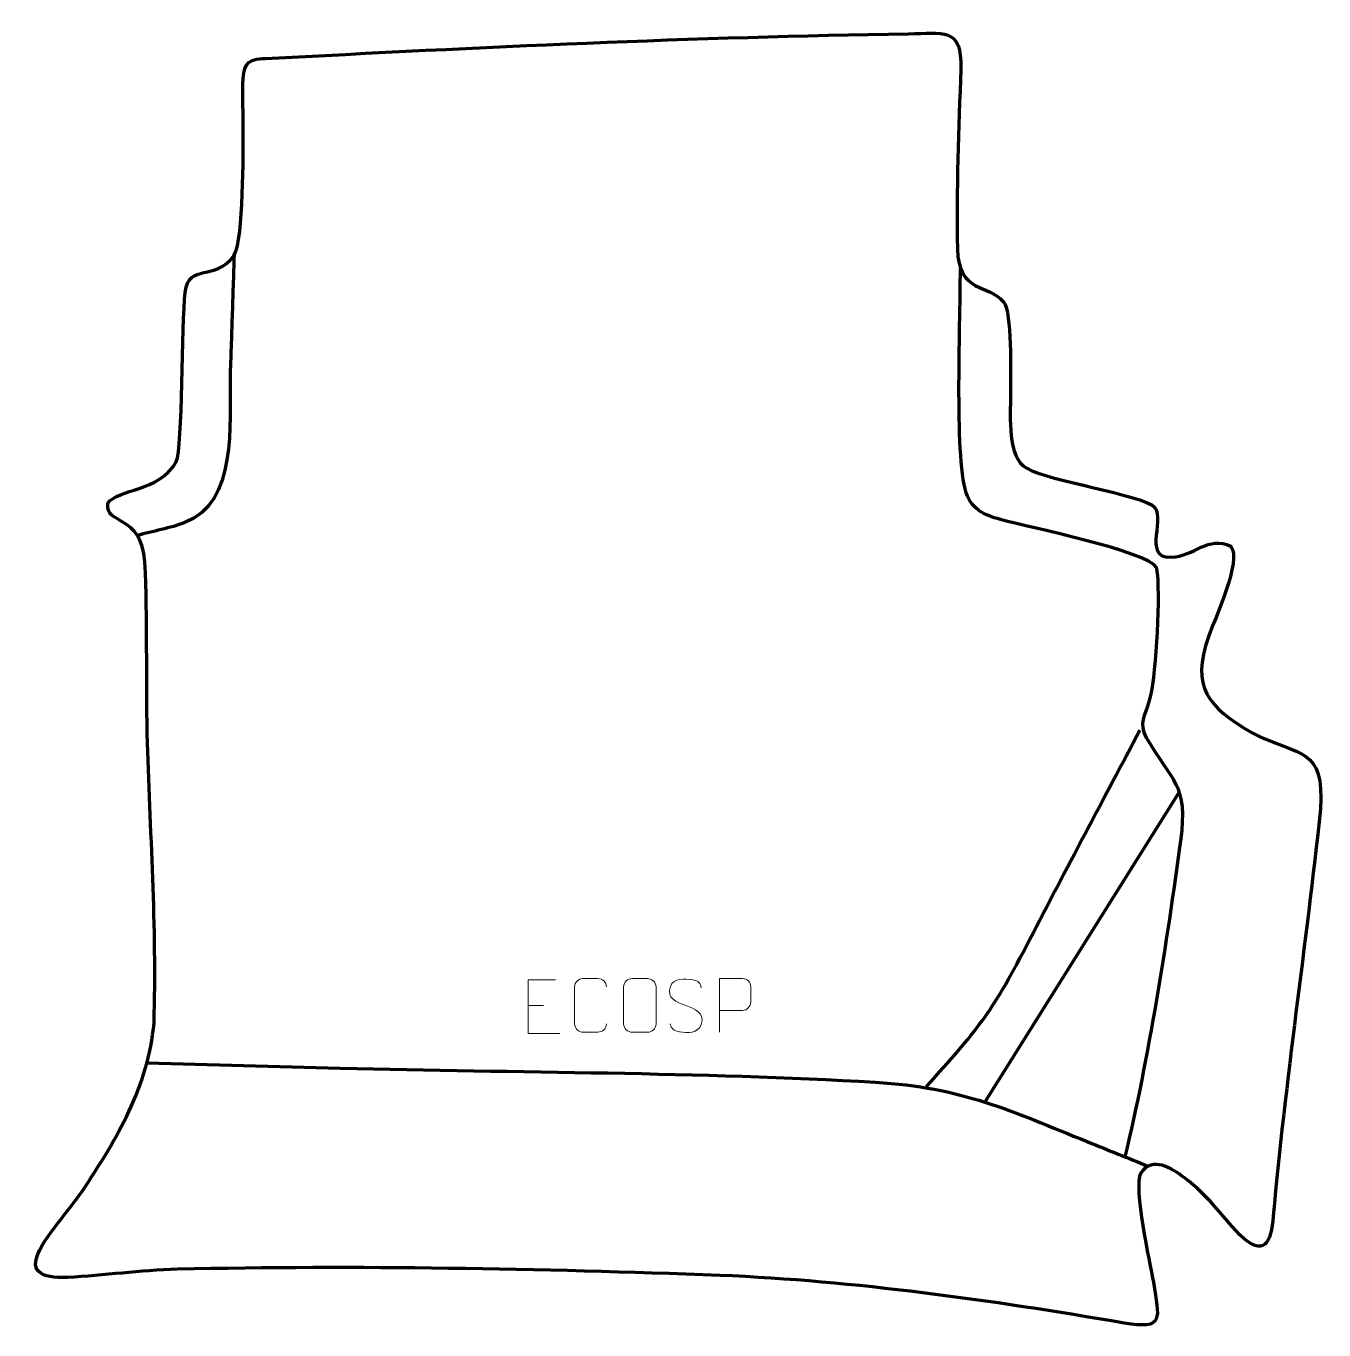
# Model space of a CAD drawing. Header units: millimetres. Extents: x -558 to 48, y 247 to 855.
import ezdxf

# ---------------------------------------------------------------- set-up
doc = ezdxf.new("R2010")
doc.units = ezdxf.units.MM
doc.header["$MEASUREMENT"] = 0
doc.layers.add('layer 2', color=7, linetype='Continuous')
doc.layers.add('layer 3', color=7, linetype='Continuous')

msp = doc.modelspace()

# ---------------------------------------------------------------- linework, layer by layer
at = {"layer": 'layer 2', "color": 142, "lineweight": 158}
for points, knots in [([(-460.765, 748.4642), (-461.0794, 738.9369), (-461.3939, 729.4096), (-461.7083, 719.8823), (-461.7083, 719.8823), (-462.0228, 710.355), (-462.3372, 700.8277), (-462.6517, 691.3004), (-462.6517, 691.3004), (-462.9394, 670.095), (-459.1476, 632.8747), (-483.7983, 623.6195), (-483.7983, 623.6195), (-490.4329, 621.1285), (-498.9105, 619.5542), (-505.9245, 617.6494)], [0, 0, 0, 0, 0.2, 0.2, 0.2, 0.2, 0.4, 0.4, 0.4, 0.4, 0.6, 0.6, 0.6, 0.6, 1, 1, 1, 1]), ([(-45.0837, 327.6949), (-34.0035, 373.9487), (-25.5641, 427.7113), (-19.1296, 475.2221), (-19.1296, 475.2221), (-15.5887, 501.994), (-23.0111, 502.0938), (-35.1211, 523.2397), (-35.1211, 523.2397), (-38.8953, 530.3587), (-35.713, 533.1223), (-33.7112, 540.6953), (-33.7112, 540.6953), (-33.7112, 540.6953), (-33.1211, 542.9276), (-33.1211, 542.9276), (-33.1211, 542.9276), (-30.695, 553.5257), (-28.4483, 591.6937), (-30.2972, 602.0833), (-30.2972, 602.0833), (-30.2972, 602.0833), (-30.5045, 602.7599), (-30.5045, 602.7599), (-30.5045, 602.7599), (-34.1876, 610.007), (-90.9708, 621.7695), (-101.7506, 624.647), (-101.7506, 624.647), (-109.9756, 626.845), (-116.1901, 629.0572), (-119.3243, 637.5691), (-119.3243, 637.5691), (-124.8179, 655.7253), (-121.7585, 718.7562), (-122.0177, 744.335)], [0, 0, 0, 0, 0.1, 0.1, 0.1, 0.1, 0.2, 0.2, 0.2, 0.2, 0.3, 0.3, 0.3, 0.3, 0.4, 0.4, 0.4, 0.4, 0.5, 0.5, 0.5, 0.5, 0.6, 0.6, 0.6, 0.6, 0.7, 0.7, 0.7, 0.7, 0.8, 0.8, 0.8, 0.8, 1, 1, 1, 1]), ([(-137.7579, 360.5727), (-114.7507, 385.9993), (-107.2284, 394.9724), (-91.2931, 425.8915), (-91.2931, 425.8915), (-74.3396, 458.7863), (-56.902, 491.4784), (-39.6098, 524.2), (-39.6098, 524.2), (-39.6098, 524.2), (-38.2109, 526.8471), (-38.2109, 526.8471)], [0, 0, 0, 0, 0.25, 0.25, 0.25, 0.25, 0.5, 0.5, 0.5, 0.5, 1, 1, 1, 1]), ([(-501.4416, 371.5386), (-471.3972, 370.7481), (-441.3528, 369.9576), (-411.3084, 369.1671), (-411.3084, 369.1671), (-328.5604, 367.0008), (-244.0094, 367.3526), (-161.5669, 362.5562), (-161.5669, 362.5562), (-121.1753, 360.0693), (-98.9384, 349.5122), (-62.4667, 334.6968), (-62.4667, 334.6968), (-53.092, 330.9091), (-43.7101, 327.1394), (-34.3317, 323.3611)], [0, 0, 0, 0, 0.2, 0.2, 0.2, 0.2, 0.4, 0.4, 0.4, 0.4, 0.6, 0.6, 0.6, 0.6, 1, 1, 1, 1])]:
    msp.add_open_spline(points, degree=3, knots=knots, dxfattribs=at)
msp.add_open_spline([(-110.311, 353.7417), (-110.311, 353.7417), (-20.154, 497.6112), (-20.154, 497.6112)], degree=3, dxfattribs=at)
at = {"layer": 'layer 3', "color": 242, "lineweight": 158}
msp.add_open_spline([(-447.5308, 840.1104), (-455.664, 839.6762), (-456.373, 836.3287), (-456.6894, 828.2391), (-456.6894, 828.2391), (-456.9408, 821.8115), (-456.4318, 814.5218), (-456.5251, 807.8061), (-456.5251, 807.8061), (-456.6458, 796.4), (-456.0865, 756.4655), (-460.765, 748.4642), (-460.765, 748.4642), (-469.7706, 735.4798), (-481.8022, 745.4524), (-483.6063, 730.9799), (-483.6063, 730.9799), (-485.2448, 716.5081), (-484.6904, 658.7049), (-487.7413, 652.0213), (-487.7413, 652.0213), (-496.0966, 637.6308), (-514.7946, 639.7343), (-519.6664, 632.6779), (-519.6664, 632.6779), (-521.0601, 621.9193), (-504.0051, 628.2877), (-502.3813, 605.1748), (-502.3813, 605.1748), (-501.0908, 578.7775), (-501.851, 551.6736), (-501.2452, 525.0786), (-501.2452, 525.0786), (-500.1146, 480.836), (-496.6374, 434.31), (-498.1347, 390.3049), (-498.1347, 390.3049), (-500.7704, 360.1862), (-515.5373, 336.1578), (-531.7267, 311.4536), (-531.7267, 311.4536), (-537.6129, 303.5313), (-544.886, 294.764), (-550.1639, 286.6763), (-550.1639, 286.6763), (-557.8038, 273.9371), (-550.8679, 271.0965), (-538.5406, 271.4179), (-538.5406, 271.4179), (-521.1371, 272.398), (-504.8905, 274.7643), (-487.1612, 275.2718), (-487.1612, 275.2718), (-403.3224, 277.0874), (-318.0717, 275.5389), (-234.2588, 272.399), (-234.2588, 272.399), (-170.1487, 269.6997), (-108.6641, 260.8868), (-45.6416, 250.1824), (-45.6416, 250.1824), (-26.6987, 246.965), (-29.2704, 252.1069), (-31.9778, 269.2672), (-31.9778, 269.2672), (-33.6337, 278.7509), (-41.4477, 313.1742), (-37.875, 320.2101), (-37.875, 320.2101), (-32.2262, 328.0663), (-23.6526, 322.5573), (-17.6294, 318.0271), (-17.6294, 318.0271), (-5.6554, 309.021), (-1.2785, 301.3776), (8.3827, 291.3869), (8.3827, 291.3869), (19.8363, 280.3454), (22.7809, 287.62), (23.9582, 300.0076), (23.9582, 300.0076), (29.6912, 363.6976), (39.1443, 426.4501), (46.0152, 489.9551), (46.0152, 489.9551), (47.5882, 519.4847), (36.936, 513.9613), (14.0679, 525.5684), (14.0679, 525.5684), (-6.7213, 537.6321), (-14.4991, 546.9562), (-6.3155, 570.2914), (-6.3155, 570.2914), (-3.489, 578.351), (9.4843, 606.2181), (4.2307, 612.5847), (4.2307, 612.5847), (-6.6077, 617.8006), (-12.554, 607.949), (-23.7288, 607.4899), (-23.7288, 607.4899), (-37.9205, 606.9068), (-24.9162, 627.2676), (-32.7078, 631.9495), (-32.7078, 631.9495), (-44.3504, 638.0519), (-85.8881, 644.0269), (-92.7223, 650.1228), (-92.7223, 650.1228), (-100.4188, 656.9877), (-98.409, 675.6794), (-98.6524, 685.5593), (-98.6524, 685.5593), (-98.708, 693.1378), (-97.8276, 721.7843), (-101.827, 726.5885), (-101.827, 726.5885), (-108.8626, 735.0398), (-122.9168, 730.5323), (-123.3984, 751.3161), (-123.3984, 751.3161), (-124.0211, 778.1892), (-122.6598, 808.2369), (-121.8107, 835.2226), (-121.8107, 835.2226), (-121.1785, 855.3147), (-129.9643, 851.9308), (-146.2369, 851.7029), (-146.2369, 851.7029), (-245.5732, 850.3119), (-346.9177, 845.4258), (-446.0897, 840.1865), (-446.0897, 840.1865), (-446.0897, 840.1865), (-447.5308, 840.1104), (-447.5308, 840.1104)], degree=3, knots=[0, 0, 0, 0, 0.02857143, 0.02857143, 0.02857143, 0.02857143, 0.05714286, 0.05714286, 0.05714286, 0.05714286, 0.08571429, 0.08571429, 0.08571429, 0.08571429, 0.11428571, 0.11428571, 0.11428571, 0.11428571, 0.14285714, 0.14285714, 0.14285714, 0.14285714, 0.17142857, 0.17142857, 0.17142857, 0.17142857, 0.2, 0.2, 0.2, 0.2, 0.22857143, 0.22857143, 0.22857143, 0.22857143, 0.25714286, 0.25714286, 0.25714286, 0.25714286, 0.28571429, 0.28571429, 0.28571429, 0.28571429, 0.31428571, 0.31428571, 0.31428571, 0.31428571, 0.34285714, 0.34285714, 0.34285714, 0.34285714, 0.37142857, 0.37142857, 0.37142857, 0.37142857, 0.4, 0.4, 0.4, 0.4, 0.42857143, 0.42857143, 0.42857143, 0.42857143, 0.45714286, 0.45714286, 0.45714286, 0.45714286, 0.48571429, 0.48571429, 0.48571429, 0.48571429, 0.51428571, 0.51428571, 0.51428571, 0.51428571, 0.54285714, 0.54285714, 0.54285714, 0.54285714, 0.57142857, 0.57142857, 0.57142857, 0.57142857, 0.6, 0.6, 0.6, 0.6, 0.62857143, 0.62857143, 0.62857143, 0.62857143, 0.65714286, 0.65714286, 0.65714286, 0.65714286, 0.68571429, 0.68571429, 0.68571429, 0.68571429, 0.71428571, 0.71428571, 0.71428571, 0.71428571, 0.74285714, 0.74285714, 0.74285714, 0.74285714, 0.77142857, 0.77142857, 0.77142857, 0.77142857, 0.8, 0.8, 0.8, 0.8, 0.82857143, 0.82857143, 0.82857143, 0.82857143, 0.85714286, 0.85714286, 0.85714286, 0.85714286, 0.88571429, 0.88571429, 0.88571429, 0.88571429, 0.91428571, 0.91428571, 0.91428571, 0.91428571, 0.94285714, 0.94285714, 0.94285714, 0.94285714, 1, 1, 1, 1], dxfattribs=at)
at = {"layer": 'layer 3', "color": 250, "lineweight": 9}
for points, knots in [([(-310.7979, 410.268), (-310.7979, 410.268), (-323.6718, 410.268), (-323.6718, 410.268), (-323.6718, 410.268), (-323.6718, 410.268), (-323.6718, 385.3144), (-323.6718, 385.3144), (-323.6718, 385.3144), (-323.6718, 385.3144), (-308.806, 385.3144), (-308.806, 385.3144)], [0, 0, 0, 0, 0.25, 0.25, 0.25, 0.25, 0.5, 0.5, 0.5, 0.5, 1, 1, 1, 1]), ([(-287.0807, 389.7293), (-287.2205, 387.4059), (-288.8977, 385.9263), (-291.0454, 385.9155), (-291.0454, 385.9155), (-293.3773, 385.9159), (-295.7092, 385.9159), (-298.0407, 385.9155), (-298.0407, 385.9155), (-299.9657, 385.8101), (-301.9378, 387.6946), (-301.9266, 389.7119), (-301.9266, 389.7119), (-301.9262, 395.482), (-301.9262, 401.2517), (-301.9266, 407.021), (-301.9266, 407.021), (-301.9224, 409.1591), (-300.1757, 410.8783), (-298.0233, 410.8648), (-298.0233, 410.8648), (-295.6976, 410.8648), (-293.3715, 410.8648), (-291.0454, 410.8648), (-291.0454, 410.8648), (-289.0988, 410.9003), (-287.1074, 409.4088), (-287.0807, 406.9712)], [0, 0, 0, 0, 0.125, 0.125, 0.125, 0.125, 0.25, 0.25, 0.25, 0.25, 0.375, 0.375, 0.375, 0.375, 0.5, 0.5, 0.5, 0.5, 0.625, 0.625, 0.625, 0.625, 0.75, 0.75, 0.75, 0.75, 1, 1, 1, 1]), ([(-275.0844, 410.8876), (-272.7183, 410.8876), (-270.3518, 410.8876), (-267.9853, 410.8876), (-267.9853, 410.8876), (-266.0048, 410.9232), (-263.9788, 409.4289), (-263.9517, 406.9868), (-263.9517, 406.9868), (-263.9521, 401.2294), (-263.9521, 395.4716), (-263.9517, 389.7134), (-263.9517, 389.7134), (-264.0938, 387.3858), (-265.8002, 385.9035), (-267.9853, 385.8927), (-267.9853, 385.8927), (-270.3577, 385.8931), (-272.7301, 385.8931), (-275.1021, 385.8927), (-275.1021, 385.8927), (-277.0606, 385.7871), (-279.067, 387.675), (-279.0556, 389.696), (-279.0556, 389.696), (-279.0552, 395.4766), (-279.0552, 401.2569), (-279.0556, 407.0367), (-279.0556, 407.0367), (-279.0513, 409.1787), (-277.2742, 410.9012), (-275.0844, 410.8876)], [0, 0, 0, 0, 0.11111111, 0.11111111, 0.11111111, 0.11111111, 0.22222222, 0.22222222, 0.22222222, 0.22222222, 0.33333333, 0.33333333, 0.33333333, 0.33333333, 0.44444444, 0.44444444, 0.44444444, 0.44444444, 0.55555556, 0.55555556, 0.55555556, 0.55555556, 0.66666667, 0.66666667, 0.66666667, 0.66666667, 0.77777778, 0.77777778, 0.77777778, 0.77777778, 1, 1, 1, 1]), ([(-250.0877, 398.3884), (-254.336, 399.8588), (-259.2441, 401.6546), (-257.239, 407.1749), (-257.239, 407.1749), (-255.7355, 411.3148), (-250.5219, 410.9263), (-246.9183, 410.3252), (-246.9183, 410.3252), (-244.0577, 409.848), (-243.193, 408.6348), (-242.8824, 406.5507)], [0, 0, 0, 0, 0.25, 0.25, 0.25, 0.25, 0.5, 0.5, 0.5, 0.5, 1, 1, 1, 1]), ([(-234.4198, 385.9115), (-234.4198, 385.9115), (-234.4198, 410.8651), (-234.4198, 410.8651), (-234.4198, 410.8651), (-230.8248, 410.8651), (-227.2295, 410.8651), (-223.6341, 410.8651), (-223.6341, 410.8651), (-221.3089, 410.8272), (-219.7515, 409.3371), (-219.7557, 406.971), (-219.7557, 406.971), (-219.7561, 404.9353), (-219.7561, 401.876), (-219.7557, 399.84), (-219.7557, 399.84), (-219.7622, 397.9646), (-221.5744, 396.0227), (-223.584, 396.0036), (-223.584, 396.0036), (-223.584, 396.0036), (-234.4198, 396.0036), (-234.4198, 396.0036)], [0, 0, 0, 0, 0.14285714, 0.14285714, 0.14285714, 0.14285714, 0.28571429, 0.28571429, 0.28571429, 0.28571429, 0.42857143, 0.42857143, 0.42857143, 0.42857143, 0.57142857, 0.57142857, 0.57142857, 0.57142857, 0.71428571, 0.71428571, 0.71428571, 0.71428571, 1, 1, 1, 1]), ([(-250.0877, 398.3883), (-246.0691, 396.7416), (-241.0396, 394.8533), (-242.8736, 389.493), (-242.8736, 389.493), (-244.3334, 385.2266), (-249.2442, 385.4833), (-252.9703, 386.038), (-252.9703, 386.038), (-255.7203, 386.4478), (-256.9412, 387.6613), (-257.3192, 389.7735)], [0, 0, 0, 0, 0.25, 0.25, 0.25, 0.25, 0.5, 0.5, 0.5, 0.5, 1, 1, 1, 1])]:
    msp.add_open_spline(points, degree=3, knots=knots, dxfattribs=at)
msp.add_open_spline([(-323.6718, 398.3883), (-323.6718, 398.3883), (-316.5037, 398.3883), (-316.5037, 398.3883)], degree=3, dxfattribs=at)

doc.saveas('drawing.dxf')
